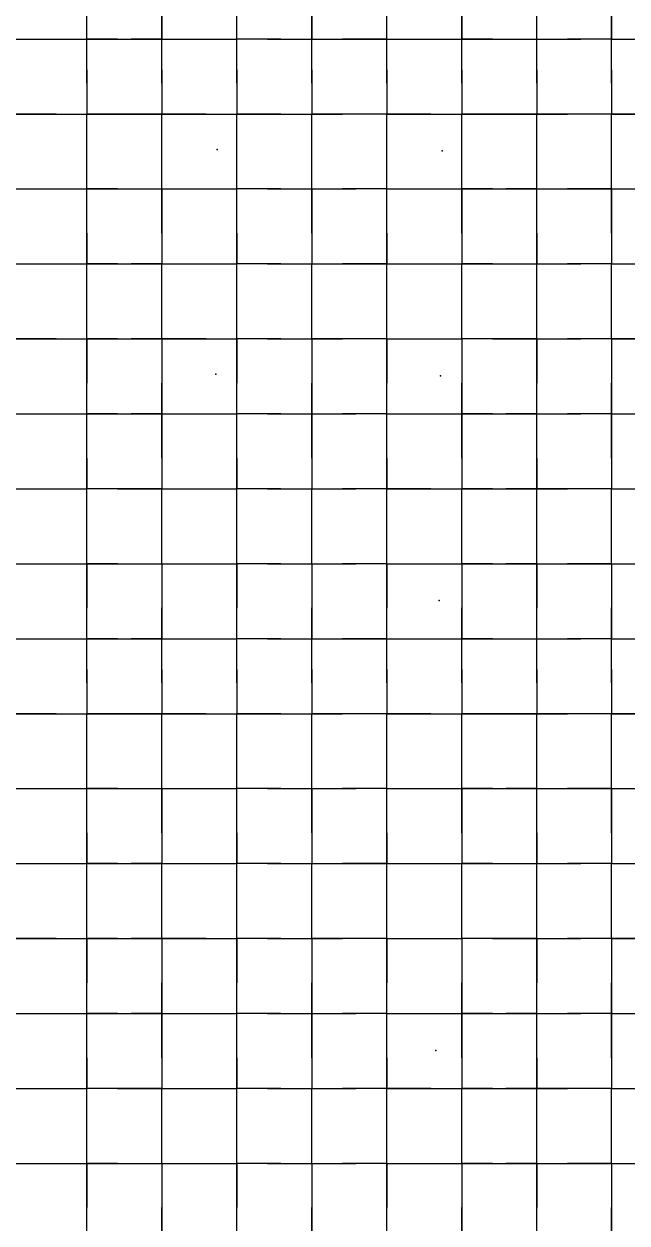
# Model space of a CAD drawing. Header units: metres. Extents: x 0 to 438, y -24 to 612.
# Drawn here: x 73.5 to 145.8, y 253.8 to 397.8 of the extents above; entities that cross this region are included whole.
import ezdxf

# ---------------------------------------------------------------- set-up
doc = ezdxf.new("R2010")
doc.units = ezdxf.units.M
doc.layers.add('LAYER_01_CUT', color=7, linetype='Continuous')
doc.layers.add('LAYER_04_GRID', color=7, linetype='Continuous')

msp = doc.modelspace()

# ---------------------------------------------------------------- linework, layer by layer
at = {"layer": 'LAYER_01_CUT'}
for points in [[(77.31, 396), (81, 396), (81, 401.31), (81, 405), (81, 410.31)], [(95.31, 396), (99, 396), (99, 401.31), (99, 405), (99, 410.31)], [(113.31, 396), (117, 396), (117, 401.31), (117, 405), (117, 410.31)], [(131.31, 396), (135, 396), (135, 401.31), (135, 405), (135, 410.31)], [(90, 401.31), (90, 396), (90, 399.69)], [(108, 401.31), (108, 396), (108, 399.69)], [(126, 401.31), (126, 396), (126, 399.69)], [(144, 401.31), (144, 396), (144, 399.69)], [(81, 396), (81, 399.69)], [(99, 396), (99, 399.69)], [(117, 396), (117, 399.69)], [(135, 396), (135, 399.69)], [(72, 396), (77.31, 396)], [(72, 396), (75.69, 396)], [(75.69, 396), (81, 396)], [(84.69, 396), (81, 396)], [(81, 392.31), (81, 396)], [(81, 390.69), (81, 396)], [(81, 396), (86.31, 396)], [(84.69, 396), (90, 396)], [(90, 396), (86.31, 396)], [(90, 392.31), (90, 396)], [(90, 390.69), (90, 396)], [(90, 396), (95.31, 396)], [(90, 396), (93.69, 396)], [(93.69, 396), (99, 396)], [(104.31, 396), (99, 396)], [(102.69, 396), (99, 396)], [(99, 392.31), (99, 396)], [(99, 390.69), (99, 396)], [(102.69, 396), (108, 396)], [(104.31, 396), (108, 396)], [(108, 392.31), (108, 396)], [(108, 390.69), (108, 396)], [(108, 396), (113.31, 396)], [(108, 396), (111.69, 396)], [(117, 396), (111.69, 396)], [(117, 392.31), (117, 396)], [(117, 390.69), (117, 396)], [(117, 396), (122.31, 396)], [(117, 396), (120.69, 396)], [(120.69, 396), (126, 396)], [(122.31, 396), (126, 396)], [(129.69, 396), (126, 396)], [(126, 392.31), (126, 396)], [(126, 390.69), (126, 396)], [(126, 396), (131.31, 396)], [(129.69, 396), (135, 396)], [(135, 392.31), (135, 396)], [(135, 390.69), (135, 396)], [(135, 396), (140.31, 396)], [(135, 396), (138.69, 396)], [(144, 396), (138.69, 396)], [(144, 396), (140.31, 396)], [(144, 392.31), (144, 396)], [(144, 390.69), (144, 396)], [(144, 396), (149.31, 396)], [(144, 396), (147.69, 396)], [(81, 392.31), (81, 387)], [(90, 392.31), (90, 387)], [(99, 392.31), (99, 387)], [(108, 392.31), (108, 387)], [(117, 392.31), (117, 387)], [(126, 392.31), (126, 387)], [(135, 392.31), (135, 387)], [(144, 392.31), (144, 387)], [(81, 390.69), (81, 387)], [(90, 390.69), (90, 387)], [(99, 390.69), (99, 387)], [(108, 390.69), (108, 387)], [(117, 390.69), (117, 387)], [(126, 390.69), (126, 387)], [(135, 390.69), (135, 387)], [(144, 390.69), (144, 387)], [(77.31, 387), (72, 387), (75.69, 387)], [(75.69, 387), (81, 387)], [(77.31, 387), (81, 387)], [(86.31, 387), (81, 387), (84.69, 387)], [(81, 383.31), (81, 387)], [(81, 381.69), (81, 387)], [(84.69, 387), (90, 387)], [(90, 387), (86.31, 387)], [(95.31, 387), (90, 387), (93.69, 387)], [(90, 383.31), (90, 387)], [(90, 381.69), (90, 387)], [(93.69, 387), (99, 387)], [(95.31, 387), (99, 387)], [(104.31, 387), (99, 387), (102.69, 387)], [(99, 383.31), (99, 387)], [(99, 381.69), (99, 387)], [(102.69, 387), (108, 387)], [(104.31, 387), (108, 387)], [(113.31, 387), (108, 387), (111.69, 387)], [(108, 383.31), (108, 387)], [(108, 381.69), (108, 387)], [(117, 387), (111.69, 387)], [(117, 387), (113.31, 387)], [(122.31, 387), (117, 387), (120.69, 387)], [(117, 383.31), (117, 387)], [(117, 381.69), (117, 387)], [(120.69, 387), (126, 387)], [(122.31, 387), (126, 387)], [(131.31, 387), (126, 387), (129.69, 387)], [(126, 383.31), (126, 387)], [(126, 381.69), (126, 387)], [(129.69, 387), (135, 387)], [(135, 387), (131.31, 387)], [(140.31, 387), (135, 387), (138.69, 387)], [(135, 383.31), (135, 387)], [(135, 381.69), (135, 387)], [(144, 387), (138.69, 387)], [(144, 387), (140.31, 387)], [(149.31, 387), (144, 387), (147.69, 387)], [(144, 383.31), (144, 387)], [(144, 381.69), (144, 387)], [(72, 374.31), (72, 369), (77.31, 369), (81, 369), (81, 374.31), (81, 378), (81, 383.31)], [(86.31, 378), (90, 378), (90, 383.31)], [(90, 374.31), (90, 369), (95.31, 369), (99, 369), (99, 374.31), (99, 378), (99, 383.31)], [(104.31, 378), (108, 378), (108, 383.31)], [(108, 374.31), (108, 369), (113.31, 369), (117, 369), (117, 374.31), (117, 378), (117, 383.31)], [(122.31, 378), (126, 378), (126, 383.31)], [(126, 374.31), (126, 369), (131.31, 369), (135, 369), (135, 374.31), (135, 378), (135, 383.31)], [(140.31, 378), (144, 378), (144, 383.31)], [(144, 374.31), (144, 369), (149.31, 369), (153, 369), (153, 374.31), (153, 378), (153, 383.31)], [(81, 378), (81, 381.69)], [(90, 378), (90, 381.69)], [(99, 378), (99, 381.69)], [(108, 378), (108, 381.69)], [(117, 378), (117, 381.69)], [(126, 378), (126, 381.69)], [(135, 378), (135, 381.69)], [(144, 378), (144, 381.69)], [(72, 378), (77.31, 378)], [(72, 378), (75.69, 378)], [(75.69, 378), (81, 378)], [(77.31, 378), (81, 378)], [(84.69, 378), (81, 378)], [(81, 372.69), (81, 378)], [(81, 378), (86.31, 378)], [(84.69, 378), (90, 378)], [(90, 372.69), (90, 378)], [(90, 378), (90, 374.31)], [(90, 378), (95.31, 378)], [(90, 378), (93.69, 378)], [(93.69, 378), (99, 378)], [(95.31, 378), (99, 378)], [(104.31, 378), (99, 378)], [(102.69, 378), (99, 378)], [(99, 372.69), (99, 378)], [(102.69, 378), (108, 378)], [(108, 372.69), (108, 378)], [(108, 378), (108, 374.31)], [(108, 378), (113.31, 378)], [(108, 378), (111.69, 378)], [(117, 378), (111.69, 378)], [(117, 378), (113.31, 378)], [(117, 372.69), (117, 378)], [(117, 378), (122.31, 378)], [(117, 378), (120.69, 378)], [(120.69, 378), (126, 378)], [(129.69, 378), (126, 378)], [(126, 372.69), (126, 378)], [(126, 378), (126, 374.31)], [(126, 378), (131.31, 378)], [(129.69, 378), (135, 378)], [(135, 378), (131.31, 378)], [(135, 372.69), (135, 378)], [(135, 378), (140.31, 378)], [(135, 378), (138.69, 378)], [(144, 378), (138.69, 378)], [(144, 372.69), (144, 378)], [(144, 378), (144, 374.31)], [(144, 378), (149.31, 378)], [(144, 378), (147.69, 378)], [(81, 372.69), (81, 369)], [(90, 372.69), (90, 369)], [(99, 372.69), (99, 369)], [(108, 372.69), (108, 369)], [(117, 372.69), (117, 369)], [(126, 372.69), (126, 369)], [(135, 372.69), (135, 369)], [(144, 372.69), (144, 369)], [(72, 369), (75.69, 369)], [(75.69, 369), (81, 369)], [(84.69, 369), (81, 369)], [(81, 365.31), (81, 369)], [(81, 363.69), (81, 369)], [(81, 369), (86.31, 369)], [(84.69, 369), (90, 369)], [(90, 369), (86.31, 369)], [(90, 365.31), (90, 369)], [(90, 363.69), (90, 369)], [(90, 369), (93.69, 369)], [(93.69, 369), (99, 369)], [(104.31, 369), (99, 369)], [(102.69, 369), (99, 369)], [(99, 365.31), (99, 369)], [(99, 363.69), (99, 369)], [(102.69, 369), (108, 369)], [(104.31, 369), (108, 369)], [(108, 365.31), (108, 369)], [(108, 363.69), (108, 369)], [(108, 369), (111.69, 369)], [(117, 369), (111.69, 369)], [(117, 365.31), (117, 369)], [(117, 363.69), (117, 369)], [(117, 369), (122.31, 369)], [(117, 369), (120.69, 369)], [(120.69, 369), (126, 369)], [(122.31, 369), (126, 369)], [(129.69, 369), (126, 369)], [(126, 365.31), (126, 369)], [(126, 363.69), (126, 369)], [(129.69, 369), (135, 369)], [(135, 365.31), (135, 369)], [(135, 363.69), (135, 369)], [(135, 369), (140.31, 369)], [(135, 369), (138.69, 369)], [(144, 369), (138.69, 369)], [(144, 369), (140.31, 369)], [(144, 365.31), (144, 369)], [(144, 363.69), (144, 369)], [(144, 369), (147.69, 369)], [(77.31, 360), (72, 360), (72, 365.31)], [(86.31, 342), (81, 342), (81, 347.31), (81, 351), (81, 356.31), (81, 360), (81, 365.31)], [(95.31, 360), (90, 360), (90, 365.31)], [(104.31, 342), (99, 342), (99, 347.31), (99, 351), (99, 356.31), (99, 360), (99, 365.31)], [(113.31, 360), (108, 360), (108, 365.31)], [(122.31, 342), (117, 342), (117, 347.31), (117, 351), (117, 356.31), (117, 360), (117, 365.31)], [(131.31, 360), (126, 360), (126, 365.31)], [(140.31, 342), (135, 342), (135, 347.31), (135, 351), (135, 356.31), (135, 360), (135, 365.31)], [(149.31, 360), (144, 360), (144, 365.31)], [(81, 360), (81, 363.69)], [(90, 360), (90, 363.69)], [(99, 360), (99, 363.69)], [(108, 360), (108, 363.69)], [(117, 360), (117, 363.69)], [(126, 360), (126, 363.69)], [(135, 360), (135, 363.69)], [(144, 360), (144, 363.69)], [(72, 360), (75.69, 360)], [(75.69, 360), (81, 360)], [(77.31, 360), (81, 360)], [(84.69, 360), (81, 360)], [(81, 360), (81, 354.69)], [(81, 360), (86.31, 360)], [(84.69, 360), (90, 360)], [(90, 360), (86.31, 360)], [(90, 360), (90, 356.31)], [(90, 360), (90, 354.69)], [(90, 360), (93.69, 360)], [(93.69, 360), (99, 360)], [(95.31, 360), (99, 360)], [(104.31, 360), (99, 360)], [(102.69, 360), (99, 360)], [(99, 360), (99, 354.69)], [(102.69, 360), (108, 360)], [(104.31, 360), (108, 360)], [(108, 360), (108, 356.31)], [(108, 360), (108, 354.69)], [(108, 360), (111.69, 360)], [(117, 360), (111.69, 360)], [(117, 360), (113.31, 360)], [(117, 360), (117, 354.69)], [(117, 360), (122.31, 360)], [(117, 360), (120.69, 360)], [(120.69, 360), (126, 360)], [(122.31, 360), (126, 360)], [(129.69, 360), (126, 360)], [(126, 360), (126, 356.31)], [(126, 360), (126, 354.69)], [(129.69, 360), (135, 360)], [(135, 360), (131.31, 360)], [(135, 360), (135, 354.69)], [(135, 360), (140.31, 360)], [(135, 360), (138.69, 360)], [(144, 360), (138.69, 360)], [(144, 360), (140.31, 360)], [(144, 360), (144, 356.31)], [(144, 360), (144, 354.69)], [(144, 360), (147.69, 360)], [(90, 356.31), (90, 351), (90, 354.69)], [(108, 356.31), (108, 351), (108, 354.69)], [(126, 356.31), (126, 351), (126, 354.69)], [(144, 356.31), (144, 351), (144, 354.69)], [(81, 351), (81, 354.69)], [(99, 351), (99, 354.69)], [(117, 351), (117, 354.69)], [(135, 351), (135, 354.69)], [(72, 351), (77.31, 351)], [(72, 351), (75.69, 351)], [(75.69, 351), (81, 351)], [(77.31, 351), (81, 351)], [(84.69, 351), (81, 351)], [(81, 345.69), (81, 351)], [(81, 351), (86.31, 351)], [(84.69, 351), (90, 351)], [(90, 351), (86.31, 351)], [(90, 345.69), (90, 351)], [(90, 351), (90, 347.31)], [(90, 351), (95.31, 351)], [(90, 351), (93.69, 351)], [(93.69, 351), (99, 351)], [(95.31, 351), (99, 351)], [(104.31, 351), (99, 351)], [(102.69, 351), (99, 351)], [(99, 345.69), (99, 351)], [(102.69, 351), (108, 351)], [(104.31, 351), (108, 351)], [(108, 345.69), (108, 351)], [(108, 351), (108, 347.31)], [(108, 351), (113.31, 351)], [(108, 351), (111.69, 351)], [(117, 351), (111.69, 351)], [(117, 351), (113.31, 351)], [(117, 345.69), (117, 351)], [(117, 351), (122.31, 351)], [(117, 351), (120.69, 351)], [(120.69, 351), (126, 351)], [(122.31, 351), (126, 351)], [(129.69, 351), (126, 351)], [(126, 345.69), (126, 351)], [(126, 351), (126, 347.31)], [(126, 351), (131.31, 351)], [(129.69, 351), (135, 351)], [(135, 351), (131.31, 351)], [(135, 345.69), (135, 351)], [(135, 351), (140.31, 351)], [(135, 351), (138.69, 351)], [(144, 351), (138.69, 351)], [(144, 351), (140.31, 351)], [(144, 345.69), (144, 351)], [(144, 351), (144, 347.31)], [(144, 351), (149.31, 351)], [(144, 351), (147.69, 351)], [(72, 347.31), (72, 342), (77.31, 342)], [(90, 347.31), (90, 342), (95.31, 342)], [(108, 347.31), (108, 342), (113.31, 342)], [(126, 347.31), (126, 342), (131.31, 342)], [(144, 347.31), (144, 342), (149.31, 342)], [(81, 345.69), (81, 342)], [(90, 345.69), (90, 342)], [(99, 345.69), (99, 342)], [(108, 345.69), (108, 342)], [(117, 345.69), (117, 342)], [(126, 345.69), (126, 342)], [(135, 345.69), (135, 342)], [(144, 345.69), (144, 342)], [(72, 342), (75.69, 342)], [(75.69, 342), (81, 342)], [(77.31, 342), (81, 342)], [(84.69, 342), (81, 342)], [(81, 338.31), (81, 342)], [(81, 336.69), (81, 342)], [(84.69, 342), (90, 342)], [(90, 342), (86.31, 342)], [(90, 338.31), (90, 342)], [(90, 336.69), (90, 342)], [(90, 342), (93.69, 342)], [(93.69, 342), (99, 342)], [(95.31, 342), (99, 342)], [(102.69, 342), (99, 342)], [(99, 338.31), (99, 342)], [(99, 336.69), (99, 342)], [(102.69, 342), (108, 342)], [(104.31, 342), (108, 342)], [(108, 338.31), (108, 342)], [(108, 336.69), (108, 342)], [(108, 342), (111.69, 342)], [(117, 342), (111.69, 342)], [(117, 342), (113.31, 342)], [(117, 338.31), (117, 342)], [(117, 336.69), (117, 342)], [(117, 342), (120.69, 342)], [(120.69, 342), (126, 342)], [(122.31, 342), (126, 342)], [(129.69, 342), (126, 342)], [(126, 338.31), (126, 342)], [(126, 336.69), (126, 342)], [(129.69, 342), (135, 342)], [(135, 342), (131.31, 342)], [(135, 338.31), (135, 342)], [(135, 336.69), (135, 342)], [(135, 342), (138.69, 342)], [(144, 342), (138.69, 342)], [(144, 342), (140.31, 342)], [(144, 338.31), (144, 342)], [(144, 336.69), (144, 342)], [(144, 342), (147.69, 342)], [(77.31, 324), (81, 324), (81, 329.31), (81, 333), (81, 338.31)], [(86.31, 333), (90, 333), (90, 338.31)], [(95.31, 324), (99, 324), (99, 329.31), (99, 333), (99, 338.31)], [(104.31, 333), (108, 333), (108, 338.31)], [(113.31, 324), (117, 324), (117, 329.31), (117, 333), (117, 338.31)], [(122.31, 333), (126, 333), (126, 338.31)], [(131.31, 324), (135, 324), (135, 329.31), (135, 333), (135, 338.31)], [(140.31, 333), (144, 333), (144, 338.31)], [(81, 333), (81, 336.69)], [(90, 333), (90, 336.69)], [(99, 333), (99, 336.69)], [(108, 333), (108, 336.69)], [(117, 333), (117, 336.69)], [(126, 333), (126, 336.69)], [(135, 333), (135, 336.69)], [(144, 333), (144, 336.69)], [(72, 333), (77.31, 333)], [(72, 333), (75.69, 333)], [(75.69, 333), (81, 333)], [(77.31, 333), (81, 333)], [(84.69, 333), (81, 333)], [(81, 333), (81, 327.69)], [(81, 333), (86.31, 333)], [(84.69, 333), (90, 333)], [(90, 333), (90, 329.31)], [(90, 333), (90, 327.69)], [(90, 333), (95.31, 333)], [(90, 333), (93.69, 333)], [(93.69, 333), (99, 333)], [(95.31, 333), (99, 333)], [(104.31, 333), (99, 333)], [(102.69, 333), (99, 333)], [(99, 333), (99, 327.69)], [(102.69, 333), (108, 333)], [(108, 333), (108, 329.31)], [(108, 333), (108, 327.69)], [(108, 333), (113.31, 333)], [(108, 333), (111.69, 333)], [(117, 333), (111.69, 333)], [(117, 333), (113.31, 333)], [(117, 333), (117, 327.69)], [(117, 333), (122.31, 333)], [(117, 333), (120.69, 333)], [(120.69, 333), (126, 333)], [(129.69, 333), (126, 333)], [(126, 333), (126, 329.31)], [(126, 333), (126, 327.69)], [(126, 333), (131.31, 333)], [(129.69, 333), (135, 333)], [(135, 333), (131.31, 333)], [(135, 333), (135, 327.69)], [(135, 333), (140.31, 333)], [(135, 333), (138.69, 333)], [(144, 333), (138.69, 333)], [(144, 333), (144, 329.31)], [(144, 333), (144, 327.69)], [(144, 333), (149.31, 333)], [(144, 333), (147.69, 333)], [(90, 329.31), (90, 324), (90, 327.69)], [(108, 329.31), (108, 324), (108, 327.69)], [(126, 329.31), (126, 324), (126, 327.69)], [(144, 329.31), (144, 324), (144, 327.69)], [(81, 324), (81, 327.69)], [(99, 324), (99, 327.69)], [(117, 324), (117, 327.69)], [(135, 324), (135, 327.69)], [(72, 324), (77.31, 324)], [(72, 324), (75.69, 324)], [(75.69, 324), (81, 324)], [(84.69, 324), (81, 324)], [(81, 320.31), (81, 324)], [(81, 318.69), (81, 324)], [(81, 324), (86.31, 324)], [(84.69, 324), (90, 324)], [(90, 324), (86.31, 324)], [(90, 320.31), (90, 324)], [(90, 318.69), (90, 324)], [(90, 324), (95.31, 324)], [(90, 324), (93.69, 324)], [(93.69, 324), (99, 324)], [(104.31, 324), (99, 324)], [(102.69, 324), (99, 324)], [(99, 320.31), (99, 324)], [(99, 318.69), (99, 324)], [(102.69, 324), (108, 324)], [(104.31, 324), (108, 324)], [(108, 320.31), (108, 324)], [(108, 318.69), (108, 324)], [(108, 324), (113.31, 324)], [(108, 324), (111.69, 324)], [(117, 324), (111.69, 324)], [(117, 320.31), (117, 324)], [(117, 318.69), (117, 324)], [(117, 324), (122.31, 324)], [(117, 324), (120.69, 324)], [(120.69, 324), (126, 324)], [(122.31, 324), (126, 324)], [(129.69, 324), (126, 324)], [(126, 320.31), (126, 324)], [(126, 318.69), (126, 324)], [(126, 324), (131.31, 324)], [(129.69, 324), (135, 324)], [(135, 320.31), (135, 324)], [(135, 318.69), (135, 324)], [(135, 324), (140.31, 324)], [(135, 324), (138.69, 324)], [(144, 324), (138.69, 324)], [(144, 324), (140.31, 324)], [(144, 320.31), (144, 324)], [(144, 318.69), (144, 324)], [(144, 324), (149.31, 324)], [(144, 324), (147.69, 324)], [(81, 320.31), (81, 315)], [(90, 320.31), (90, 315)], [(99, 320.31), (99, 315)], [(108, 320.31), (108, 315)], [(117, 320.31), (117, 315)], [(126, 320.31), (126, 315)], [(135, 320.31), (135, 315)], [(144, 320.31), (144, 315)], [(81, 318.69), (81, 315)], [(90, 318.69), (90, 315)], [(99, 318.69), (99, 315)], [(108, 318.69), (108, 315)], [(117, 318.69), (117, 315)], [(126, 318.69), (126, 315)], [(135, 318.69), (135, 315)], [(144, 318.69), (144, 315)], [(77.31, 315), (72, 315), (75.69, 315)], [(75.69, 315), (81, 315)], [(77.31, 315), (81, 315)], [(86.31, 315), (81, 315), (84.69, 315)], [(81, 311.31), (81, 315)], [(81, 309.69), (81, 315)], [(84.69, 315), (90, 315)], [(90, 315), (86.31, 315)], [(95.31, 315), (90, 315), (93.69, 315)], [(90, 311.31), (90, 315)], [(90, 309.69), (90, 315)], [(93.69, 315), (99, 315)], [(95.31, 315), (99, 315)], [(104.31, 315), (99, 315), (102.69, 315)], [(99, 311.31), (99, 315)], [(99, 309.69), (99, 315)], [(102.69, 315), (108, 315)], [(104.31, 315), (108, 315)], [(113.31, 315), (108, 315), (111.69, 315)], [(108, 311.31), (108, 315)], [(108, 309.69), (108, 315)], [(117, 315), (111.69, 315)], [(117, 315), (113.31, 315)], [(122.31, 315), (117, 315), (120.69, 315)], [(117, 311.31), (117, 315)], [(117, 309.69), (117, 315)], [(120.69, 315), (126, 315)], [(122.31, 315), (126, 315)], [(131.31, 315), (126, 315), (129.69, 315)], [(126, 311.31), (126, 315)], [(126, 309.69), (126, 315)], [(129.69, 315), (135, 315)], [(135, 315), (131.31, 315)], [(140.31, 315), (135, 315), (138.69, 315)], [(135, 311.31), (135, 315)], [(135, 309.69), (135, 315)], [(144, 315), (138.69, 315)], [(144, 315), (140.31, 315)], [(149.31, 315), (144, 315), (147.69, 315)], [(144, 311.31), (144, 315)], [(144, 309.69), (144, 315)], [(72, 302.31), (72, 297), (77.31, 297), (81, 297), (81, 302.31), (81, 306), (81, 311.31)], [(86.31, 306), (90, 306), (90, 311.31)], [(90, 302.31), (90, 297), (95.31, 297), (99, 297), (99, 302.31), (99, 306), (99, 311.31)], [(104.31, 306), (108, 306), (108, 311.31)], [(108, 302.31), (108, 297), (113.31, 297), (117, 297), (117, 302.31), (117, 306), (117, 311.31)], [(122.31, 306), (126, 306), (126, 311.31)], [(126, 302.31), (126, 297), (131.31, 297), (135, 297), (135, 302.31), (135, 306), (135, 311.31)], [(140.31, 306), (144, 306), (144, 311.31)], [(144, 302.31), (144, 297), (149.31, 297), (153, 297), (153, 302.31), (153, 306), (153, 311.31)], [(81, 306), (81, 309.69)], [(90, 306), (90, 309.69)], [(99, 306), (99, 309.69)], [(108, 306), (108, 309.69)], [(117, 306), (117, 309.69)], [(126, 306), (126, 309.69)], [(135, 306), (135, 309.69)], [(144, 306), (144, 309.69)], [(72, 306), (77.31, 306)], [(72, 306), (75.69, 306)], [(75.69, 306), (81, 306)], [(77.31, 306), (81, 306)], [(84.69, 306), (81, 306)], [(81, 300.69), (81, 306)], [(81, 306), (86.31, 306)], [(84.69, 306), (90, 306)], [(90, 300.69), (90, 306)], [(90, 306), (90, 302.31)], [(90, 306), (95.31, 306)], [(90, 306), (93.69, 306)], [(93.69, 306), (99, 306)], [(95.31, 306), (99, 306)], [(104.31, 306), (99, 306)], [(102.69, 306), (99, 306)], [(99, 300.69), (99, 306)], [(102.69, 306), (108, 306)], [(108, 300.69), (108, 306)], [(108, 306), (108, 302.31)], [(108, 306), (113.31, 306)], [(108, 306), (111.69, 306)], [(117, 306), (111.69, 306)], [(117, 306), (113.31, 306)], [(117, 300.69), (117, 306)], [(117, 306), (122.31, 306)], [(117, 306), (120.69, 306)], [(120.69, 306), (126, 306)], [(129.69, 306), (126, 306)], [(126, 300.69), (126, 306)], [(126, 306), (126, 302.31)], [(126, 306), (131.31, 306)], [(129.69, 306), (135, 306)], [(135, 306), (131.31, 306)], [(135, 300.69), (135, 306)], [(135, 306), (140.31, 306)], [(135, 306), (138.69, 306)], [(144, 306), (138.69, 306)], [(144, 300.69), (144, 306)], [(144, 306), (144, 302.31)], [(144, 306), (149.31, 306)], [(144, 306), (147.69, 306)], [(81, 300.69), (81, 297)], [(90, 300.69), (90, 297)], [(99, 300.69), (99, 297)], [(108, 300.69), (108, 297)], [(117, 300.69), (117, 297)], [(126, 300.69), (126, 297)], [(135, 300.69), (135, 297)], [(144, 300.69), (144, 297)], [(72, 297), (75.69, 297)], [(75.69, 297), (81, 297)], [(84.69, 297), (81, 297)], [(81, 293.31), (81, 297)], [(81, 291.69), (81, 297)], [(81, 297), (86.31, 297)], [(84.69, 297), (90, 297)], [(90, 297), (86.31, 297)], [(90, 293.31), (90, 297)], [(90, 291.69), (90, 297)], [(90, 297), (93.69, 297)], [(93.69, 297), (99, 297)], [(104.31, 297), (99, 297)], [(102.69, 297), (99, 297)], [(99, 293.31), (99, 297)], [(99, 291.69), (99, 297)], [(102.69, 297), (108, 297)], [(104.31, 297), (108, 297)], [(108, 293.31), (108, 297)], [(108, 291.69), (108, 297)], [(108, 297), (111.69, 297)], [(117, 297), (111.69, 297)], [(117, 293.31), (117, 297)], [(117, 291.69), (117, 297)], [(117, 297), (122.31, 297)], [(117, 297), (120.69, 297)], [(120.69, 297), (126, 297)], [(122.31, 297), (126, 297)], [(129.69, 297), (126, 297)], [(126, 293.31), (126, 297)], [(126, 291.69), (126, 297)], [(129.69, 297), (135, 297)], [(135, 293.31), (135, 297)], [(135, 291.69), (135, 297)], [(135, 297), (140.31, 297)], [(135, 297), (138.69, 297)], [(144, 297), (138.69, 297)], [(144, 297), (140.31, 297)], [(144, 293.31), (144, 297)], [(144, 291.69), (144, 297)], [(144, 297), (147.69, 297)], [(77.31, 288), (72, 288), (72, 293.31)], [(86.31, 270), (81, 270), (81, 275.31), (81, 279), (81, 284.31), (81, 288), (81, 293.31)], [(95.31, 288), (90, 288), (90, 293.31)], [(104.31, 270), (99, 270), (99, 275.31), (99, 279), (99, 284.31), (99, 288), (99, 293.31)], [(113.31, 288), (108, 288), (108, 293.31)], [(122.31, 270), (117, 270), (117, 275.31), (117, 279), (117, 284.31), (117, 288), (117, 293.31)], [(131.31, 288), (126, 288), (126, 293.31)], [(140.31, 270), (135, 270), (135, 275.31), (135, 279), (135, 284.31), (135, 288), (135, 293.31)], [(149.31, 288), (144, 288), (144, 293.31)], [(81, 288), (81, 291.69)], [(90, 288), (90, 291.69)], [(99, 288), (99, 291.69)], [(108, 288), (108, 291.69)], [(117, 288), (117, 291.69)], [(126, 288), (126, 291.69)], [(135, 288), (135, 291.69)], [(144, 288), (144, 291.69)], [(72, 288), (75.69, 288)], [(75.69, 288), (81, 288)], [(77.31, 288), (81, 288)], [(84.69, 288), (81, 288)], [(81, 288), (81, 282.69)], [(81, 288), (86.31, 288)], [(84.69, 288), (90, 288)], [(90, 288), (86.31, 288)], [(90, 288), (90, 284.31)], [(90, 288), (90, 282.69)], [(90, 288), (93.69, 288)], [(93.69, 288), (99, 288)], [(95.31, 288), (99, 288)], [(104.31, 288), (99, 288)], [(102.69, 288), (99, 288)], [(99, 288), (99, 282.69)], [(102.69, 288), (108, 288)], [(104.31, 288), (108, 288)], [(108, 288), (108, 284.31)], [(108, 288), (108, 282.69)], [(108, 288), (111.69, 288)], [(117, 288), (111.69, 288)], [(117, 288), (113.31, 288)], [(117, 288), (117, 282.69)], [(117, 288), (122.31, 288)], [(117, 288), (120.69, 288)], [(120.69, 288), (126, 288)], [(122.31, 288), (126, 288)], [(129.69, 288), (126, 288)], [(126, 288), (126, 284.31)], [(126, 288), (126, 282.69)], [(129.69, 288), (135, 288)], [(135, 288), (131.31, 288)], [(135, 288), (135, 282.69)], [(135, 288), (140.31, 288)], [(135, 288), (138.69, 288)], [(144, 288), (138.69, 288)], [(144, 288), (140.31, 288)], [(144, 288), (144, 284.31)], [(144, 288), (144, 282.69)], [(144, 288), (147.69, 288)], [(90, 284.31), (90, 279), (90, 282.69)], [(108, 284.31), (108, 279), (108, 282.69)], [(126, 284.31), (126, 279), (126, 282.69)], [(144, 284.31), (144, 279), (144, 282.69)], [(81, 279), (81, 282.69)], [(99, 279), (99, 282.69)], [(117, 279), (117, 282.69)], [(135, 279), (135, 282.69)], [(72, 279), (77.31, 279)], [(72, 279), (75.69, 279)], [(75.69, 279), (81, 279)], [(77.31, 279), (81, 279)], [(84.69, 279), (81, 279)], [(81, 273.69), (81, 279)], [(81, 279), (86.31, 279)], [(84.69, 279), (90, 279)], [(90, 279), (86.31, 279)], [(90, 273.69), (90, 279)], [(90, 279), (90, 275.31)], [(90, 279), (95.31, 279)], [(90, 279), (93.69, 279)], [(93.69, 279), (99, 279)], [(95.31, 279), (99, 279)], [(104.31, 279), (99, 279)], [(102.69, 279), (99, 279)], [(99, 273.69), (99, 279)], [(102.69, 279), (108, 279)], [(104.31, 279), (108, 279)], [(108, 273.69), (108, 279)], [(108, 279), (108, 275.31)], [(108, 279), (113.31, 279)], [(108, 279), (111.69, 279)], [(117, 279), (111.69, 279)], [(117, 279), (113.31, 279)], [(117, 273.69), (117, 279)], [(117, 279), (122.31, 279)], [(117, 279), (120.69, 279)], [(120.69, 279), (126, 279)], [(122.31, 279), (126, 279)], [(129.69, 279), (126, 279)], [(126, 273.69), (126, 279)], [(126, 279), (126, 275.31)], [(126, 279), (131.31, 279)], [(129.69, 279), (135, 279)], [(135, 279), (131.31, 279)], [(135, 273.69), (135, 279)], [(135, 279), (140.31, 279)], [(135, 279), (138.69, 279)], [(144, 279), (138.69, 279)], [(144, 279), (140.31, 279)], [(144, 273.69), (144, 279)], [(144, 279), (144, 275.31)], [(144, 279), (149.31, 279)], [(144, 279), (147.69, 279)], [(72, 275.31), (72, 270), (77.31, 270)], [(90, 275.31), (90, 270), (95.31, 270)], [(108, 275.31), (108, 270), (113.31, 270)], [(126, 275.31), (126, 270), (131.31, 270)], [(144, 275.31), (144, 270), (149.31, 270)], [(81, 273.69), (81, 270)], [(90, 273.69), (90, 270)], [(99, 273.69), (99, 270)], [(108, 273.69), (108, 270)], [(117, 273.69), (117, 270)], [(126, 273.69), (126, 270)], [(135, 273.69), (135, 270)], [(144, 273.69), (144, 270)], [(72, 270), (75.69, 270)], [(75.69, 270), (81, 270)], [(77.31, 270), (81, 270)], [(84.69, 270), (81, 270)], [(81, 266.31), (81, 270)], [(81, 264.69), (81, 270)], [(84.69, 270), (90, 270)], [(90, 270), (86.31, 270)], [(90, 266.31), (90, 270)], [(90, 264.69), (90, 270)], [(90, 270), (93.69, 270)], [(93.69, 270), (99, 270)], [(95.31, 270), (99, 270)], [(102.69, 270), (99, 270)], [(99, 266.31), (99, 270)], [(99, 264.69), (99, 270)], [(102.69, 270), (108, 270)], [(104.31, 270), (108, 270)], [(108, 266.31), (108, 270)], [(108, 264.69), (108, 270)], [(108, 270), (111.69, 270)], [(117, 270), (111.69, 270)], [(117, 270), (113.31, 270)], [(117, 266.31), (117, 270)], [(117, 264.69), (117, 270)], [(117, 270), (120.69, 270)], [(120.69, 270), (126, 270)], [(122.31, 270), (126, 270)], [(129.69, 270), (126, 270)], [(126, 266.31), (126, 270)], [(126, 264.69), (126, 270)], [(129.69, 270), (135, 270)], [(135, 270), (131.31, 270)], [(135, 266.31), (135, 270)], [(135, 264.69), (135, 270)], [(135, 270), (138.69, 270)], [(144, 270), (138.69, 270)], [(144, 270), (140.31, 270)], [(144, 266.31), (144, 270)], [(144, 264.69), (144, 270)], [(144, 270), (147.69, 270)], [(77.31, 252), (81, 252), (81, 257.31), (81, 261), (81, 266.31)], [(86.31, 261), (90, 261), (90, 266.31)], [(95.31, 252), (99, 252), (99, 257.31), (99, 261), (99, 266.31)], [(104.31, 261), (108, 261), (108, 266.31)], [(113.31, 252), (117, 252), (117, 257.31), (117, 261), (117, 266.31)], [(122.31, 261), (126, 261), (126, 266.31)], [(131.31, 252), (135, 252), (135, 257.31), (135, 261), (135, 266.31)], [(140.31, 261), (144, 261), (144, 266.31)], [(81, 261), (81, 264.69)], [(90, 261), (90, 264.69)], [(99, 261), (99, 264.69)], [(108, 261), (108, 264.69)], [(117, 261), (117, 264.69)], [(126, 261), (126, 264.69)], [(135, 261), (135, 264.69)], [(144, 261), (144, 264.69)], [(72, 261), (77.31, 261)], [(72, 261), (75.69, 261)], [(75.69, 261), (81, 261)], [(77.31, 261), (81, 261)], [(84.69, 261), (81, 261)], [(81, 261), (81, 255.69)], [(81, 261), (86.31, 261)], [(84.69, 261), (90, 261)], [(90, 261), (90, 257.31)], [(90, 261), (90, 255.69)], [(90, 261), (95.31, 261)], [(90, 261), (93.69, 261)], [(93.69, 261), (99, 261)], [(95.31, 261), (99, 261)], [(104.31, 261), (99, 261)], [(102.69, 261), (99, 261)], [(99, 261), (99, 255.69)], [(102.69, 261), (108, 261)], [(108, 261), (108, 257.31)], [(108, 261), (108, 255.69)], [(108, 261), (113.31, 261)], [(108, 261), (111.69, 261)], [(117, 261), (111.69, 261)], [(117, 261), (113.31, 261)], [(117, 261), (117, 255.69)], [(117, 261), (122.31, 261)], [(117, 261), (120.69, 261)], [(120.69, 261), (126, 261)], [(129.69, 261), (126, 261)], [(126, 261), (126, 257.31)], [(126, 261), (126, 255.69)], [(126, 261), (131.31, 261)], [(129.69, 261), (135, 261)], [(135, 261), (131.31, 261)], [(135, 261), (135, 255.69)], [(135, 261), (140.31, 261)], [(135, 261), (138.69, 261)], [(144, 261), (138.69, 261)], [(144, 261), (144, 257.31)], [(144, 261), (144, 255.69)], [(144, 261), (149.31, 261)], [(144, 261), (147.69, 261)], [(90, 257.31), (90, 252), (90, 255.69)], [(108, 257.31), (108, 252), (108, 255.69)], [(126, 257.31), (126, 252), (126, 255.69)], [(144, 257.31), (144, 252), (144, 255.69)], [(81, 252), (81, 255.69)], [(99, 252), (99, 255.69)], [(117, 252), (117, 255.69)], [(135, 252), (135, 255.69)]]:
    msp.add_lwpolyline(points, dxfattribs=at)
at = {"layer": 'LAYER_04_GRID'}
for p in [(96.66, 382.76), (123.66, 382.57), (96.47, 355.76), (123.47, 355.57), (123.28, 328.57), (122.91, 274.57)]:
    msp.add_point(p, dxfattribs=at)

doc.saveas('drawing.dxf')
